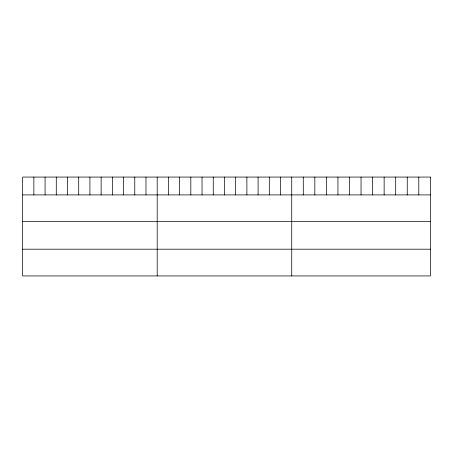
<?xml version="1.0" encoding="UTF-8"?>
<svg xmlns="http://www.w3.org/2000/svg" width="453" height="453" viewBox="0 0 453 453"><rect width="100%" height="100%" fill="white"/><g stroke="black" fill="none" stroke-linecap="round" stroke-linejoin="round"><path stroke-width="0.68" d="M22.65 194.903L430.35 194.903M22.65 221.642L430.35 221.642M22.65 249.195L430.35 249.195M418.799 177.066L418.799 194.903M407.247 177.066L407.247 194.903M395.695 177.066L395.695 194.903M384.144 177.066L384.144 194.903M372.593 177.066L372.593 194.903M361.041 177.066L361.041 194.903M349.49 177.066L349.49 194.903M337.938 177.066L337.938 194.903M326.387 177.066L326.387 194.903M314.835 177.066L314.835 194.903M303.284 177.066L303.284 194.903M291.732 177.066L291.732 275.934M280.52 177.066L280.52 194.903M269.309 177.066L269.309 194.903M258.097 177.066L258.097 194.903M246.885 177.066L246.885 194.903M235.673 177.066L235.673 194.903M224.462 177.066L224.462 194.903M213.25 177.066L213.25 194.903M202.038 177.066L202.038 194.903M190.826 177.066L190.826 194.903M179.614 177.066L179.614 194.903M168.403 177.066L168.403 194.903M157.191 177.066L157.191 275.934M145.979 177.066L145.979 194.903M134.768 177.066L134.768 194.903M123.556 177.066L123.556 194.903M112.344 177.066L112.344 194.903M101.132 177.066L101.132 194.903M89.921 177.066L89.921 194.903M78.709 177.066L78.709 194.903M67.497 177.066L67.497 194.903M56.285 177.066L56.285 194.903M45.074 177.066L45.074 194.903M33.862 177.066L33.862 194.903M430.35 177.066L22.65 177.066L22.65 275.934L430.35 275.934L430.35 177.066"/></g></svg>
